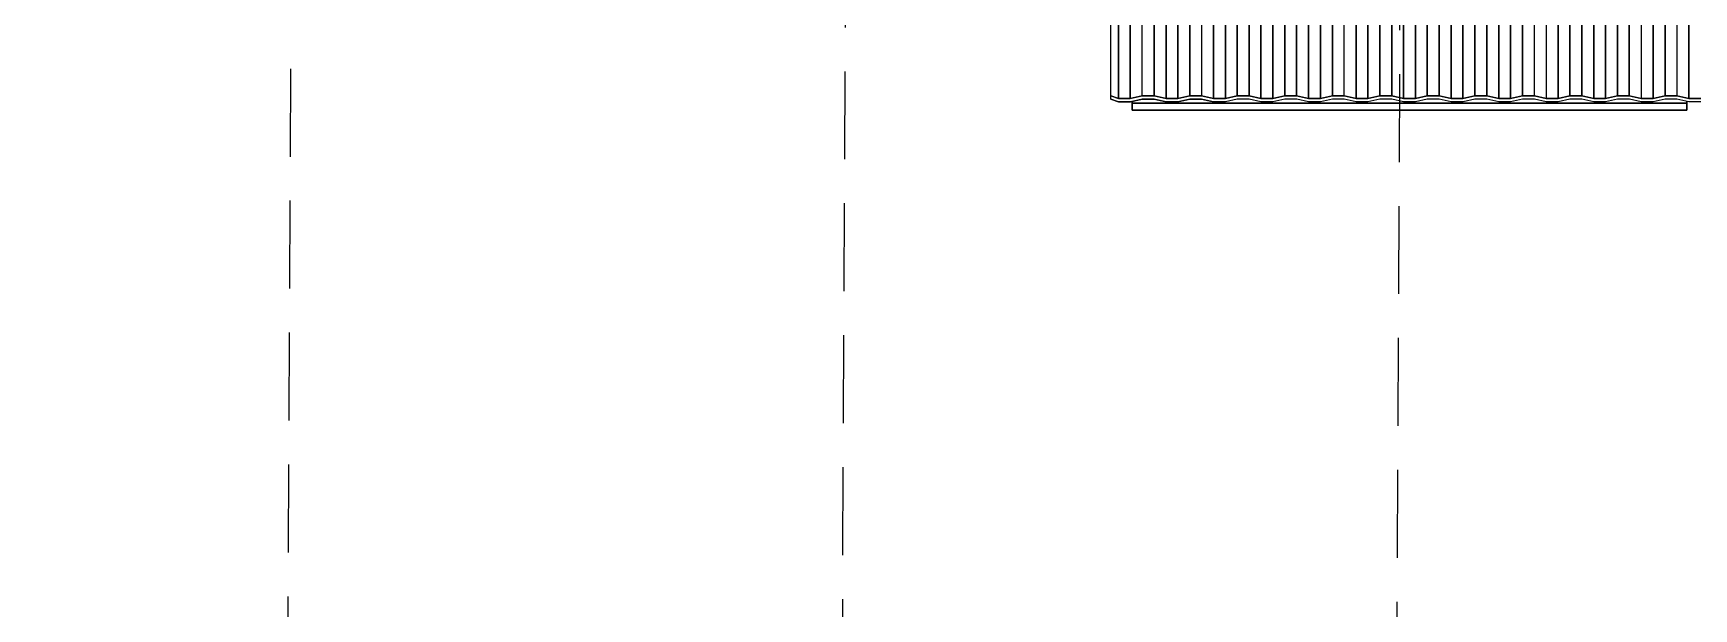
# Model space of a CAD drawing. Header units: millimetres. Extents: x -4997 to -4876, y -8737 to -8661.
# Drawn here: x -4958.05 to -4946.08, y -8713.15 to -8708.99 of the extents above; entities that cross this region are included whole.
import ezdxf

# ---------------------------------------------------------------- set-up
doc = ezdxf.new("R2010")
doc.units = ezdxf.units.MM
doc.header["$LTSCALE"] = 0.1
doc.linetypes.add('HIDDEN', pattern=[9.525, 6.35, -3.175])
for name, color, linetype in [('cobertura nova', 4, 'Continuous'), ('hachuras cobertura', 251, 'Continuous'), ('imagem', 7, 'Continuous'), ('layout cobertura', 251, 'Continuous')]:
    doc.layers.add(name, color=color, linetype=linetype)
picture_1 = doc.add_image_def('image1.jpg', size_in_pixel=(1920, 1080))

msp = doc.modelspace()

# ---------------------------------------------------------------- linework, layer by layer
at = {"layer": 'cobertura nova'}
for p, q in [((-4950.282, -8709.443), (-4950.282, -8705.288)), ((-4950.281, -8709.468), (-4950.282, -8709.443)), ((-4950.226, -8709.462), (-4950.282, -8709.443)), ((-4950.282, -8709.443), (-4950.226, -8709.462)), ((-4950.281, -8709.468), (-4950.226, -8709.487)), ((-4950.226, -8709.487), (-4950.281, -8709.468)), ((-4950.226, -8709.462), (-4950.226, -8709.462)), ((-4950.226, -8709.462), (-4950.226, -8709.462)), ((-4950.226, -8709.462), (-4950.141, -8709.462)), ((-4950.141, -8709.462), (-4950.226, -8709.462)), ((-4950.226, -8709.487), (-4950.14, -8709.487)), ((-4950.14, -8709.487), (-4950.226, -8709.487)), ((-4950.055, -8709.443), (-4950.141, -8709.462)), ((-4950.141, -8709.462), (-4950.055, -8709.443)), ((-4950.14, -8709.462), (-4950.14, -8709.462)), ((-4950.14, -8709.487), (-4950.055, -8709.468)), ((-4950.055, -8709.468), (-4950.14, -8709.487)), ((-4950.126, -8709.484), (-4950.126, -8709.496)), ((-4950.126, -8709.484), (-4950.126, -8709.496)), ((-4950.126, -8709.496), (-4950.126, -8709.484)), ((-4950.126, -8709.496), (-4950.126, -8709.484)), ((-4950.126, -8709.496), (-4950.126, -8709.548)), ((-4950.046, -8709.496), (-4950.126, -8709.496)), ((-4950.126, -8709.496), (-4950.126, -8709.548)), ((-4950.046, -8709.496), (-4950.126, -8709.496)), ((-4950.126, -8709.548), (-4950.126, -8709.496)), ((-4950.126, -8709.496), (-4950.046, -8709.496)), ((-4950.055, -8709.443), (-4950.055, -8709.443)), ((-4950.055, -8709.443), (-4950.055, -8709.443)), ((-4949.969, -8709.443), (-4950.055, -8709.443)), ((-4950.055, -8709.443), (-4949.969, -8709.443)), ((-4950.055, -8709.468), (-4949.969, -8709.468)), ((-4949.969, -8709.468), (-4950.055, -8709.468)), ((-4946.206, -8709.496), (-4950.046, -8709.496)), ((-4946.206, -8709.496), (-4950.046, -8709.496)), ((-4950.046, -8709.496), (-4946.206, -8709.496)), ((-4949.969, -8709.443), (-4949.969, -8709.443)), ((-4949.969, -8709.443), (-4949.969, -8709.443)), ((-4949.883, -8709.462), (-4949.969, -8709.443)), ((-4949.969, -8709.443), (-4949.883, -8709.462)), ((-4949.969, -8709.468), (-4949.883, -8709.487)), ((-4949.883, -8709.487), (-4949.969, -8709.468)), ((-4949.883, -8709.462), (-4949.883, -8709.462)), ((-4949.883, -8709.462), (-4949.883, -8709.462)), ((-4949.798, -8709.462), (-4949.883, -8709.462)), ((-4949.883, -8709.462), (-4949.798, -8709.462)), ((-4949.883, -8709.487), (-4949.798, -8709.487)), ((-4949.798, -8709.487), (-4949.883, -8709.487)), ((-4949.712, -8709.443), (-4949.798, -8709.462)), ((-4949.798, -8709.462), (-4949.712, -8709.443)), ((-4949.798, -8709.462), (-4949.798, -8709.462)), ((-4949.798, -8709.487), (-4949.712, -8709.468)), ((-4949.712, -8709.468), (-4949.798, -8709.487)), ((-4949.712, -8709.443), (-4949.712, -8709.443)), ((-4949.712, -8709.443), (-4949.712, -8709.443)), ((-4949.626, -8709.443), (-4949.712, -8709.443)), ((-4949.712, -8709.443), (-4949.626, -8709.443)), ((-4949.712, -8709.468), (-4949.626, -8709.468)), ((-4949.626, -8709.468), (-4949.712, -8709.468)), ((-4949.626, -8709.443), (-4949.626, -8709.443)), ((-4949.626, -8709.443), (-4949.626, -8709.443)), ((-4949.541, -8709.462), (-4949.626, -8709.443)), ((-4949.626, -8709.443), (-4949.541, -8709.462)), ((-4949.626, -8709.468), (-4949.54, -8709.487)), ((-4949.54, -8709.487), (-4949.626, -8709.468)), ((-4949.455, -8709.462), (-4949.541, -8709.462)), ((-4949.541, -8709.462), (-4949.455, -8709.462)), ((-4949.54, -8709.462), (-4949.54, -8709.462)), ((-4949.54, -8709.462), (-4949.54, -8709.462)), ((-4949.54, -8709.487), (-4949.455, -8709.487)), ((-4949.455, -8709.487), (-4949.54, -8709.487)), ((-4949.369, -8709.443), (-4949.455, -8709.462)), ((-4949.455, -8709.462), (-4949.369, -8709.443)), ((-4949.455, -8709.462), (-4949.455, -8709.462)), ((-4949.369, -8709.468), (-4949.455, -8709.487)), ((-4949.369, -8709.443), (-4949.369, -8709.443)), ((-4949.283, -8709.443), (-4949.369, -8709.443)), ((-4949.369, -8709.443), (-4949.283, -8709.443)), ((-4949.283, -8709.468), (-4949.369, -8709.468)), ((-4949.283, -8709.443), (-4949.283, -8709.443)), ((-4949.283, -8709.443), (-4949.283, -8709.443)), ((-4949.198, -8709.462), (-4949.283, -8709.443)), ((-4949.283, -8709.443), (-4949.198, -8709.462)), ((-4949.198, -8709.487), (-4949.283, -8709.468)), ((-4949.198, -8709.462), (-4949.198, -8709.462)), ((-4949.198, -8709.462), (-4949.198, -8709.462)), ((-4949.112, -8709.462), (-4949.198, -8709.462)), ((-4949.198, -8709.462), (-4949.112, -8709.462)), ((-4949.112, -8709.487), (-4949.198, -8709.487)), ((-4949.026, -8709.443), (-4949.112, -8709.462)), ((-4949.112, -8709.462), (-4949.026, -8709.443)), ((-4949.112, -8709.462), (-4949.112, -8709.462)), ((-4949.112, -8709.462), (-4949.112, -8709.462)), ((-4949.026, -8709.468), (-4949.112, -8709.487)), ((-4949.026, -8709.443), (-4949.026, -8709.443)), ((-4949.026, -8709.443), (-4949.026, -8709.443)), ((-4948.941, -8709.443), (-4949.026, -8709.443)), ((-4949.026, -8709.443), (-4948.941, -8709.443)), ((-4948.94, -8709.468), (-4949.026, -8709.468)), ((-4948.855, -8709.462), (-4948.941, -8709.443)), ((-4948.941, -8709.443), (-4948.855, -8709.462)), ((-4948.94, -8709.443), (-4948.94, -8709.443)), ((-4948.94, -8709.443), (-4948.94, -8709.443)), ((-4948.855, -8709.487), (-4948.94, -8709.468)), ((-4948.855, -8709.462), (-4948.855, -8709.462)), ((-4948.855, -8709.462), (-4948.855, -8709.462)), ((-4948.769, -8709.462), (-4948.855, -8709.462)), ((-4948.855, -8709.462), (-4948.769, -8709.462)), ((-4948.769, -8709.487), (-4948.855, -8709.487)), ((-4948.683, -8709.443), (-4948.769, -8709.462)), ((-4948.769, -8709.462), (-4948.683, -8709.443)), ((-4948.769, -8709.462), (-4948.769, -8709.462)), ((-4948.683, -8709.468), (-4948.769, -8709.487)), ((-4948.683, -8709.443), (-4948.683, -8709.443)), ((-4948.683, -8709.443), (-4948.683, -8709.443)), ((-4948.598, -8709.443), (-4948.683, -8709.443)), ((-4948.683, -8709.443), (-4948.598, -8709.443)), ((-4948.598, -8709.468), (-4948.683, -8709.468)), ((-4948.598, -8709.443), (-4948.598, -8709.443)), ((-4948.598, -8709.443), (-4948.598, -8709.443)), ((-4948.512, -8709.462), (-4948.598, -8709.443)), ((-4948.598, -8709.443), (-4948.512, -8709.462)), ((-4948.512, -8709.487), (-4948.598, -8709.468)), ((-4948.512, -8709.462), (-4948.512, -8709.462)), ((-4948.512, -8709.462), (-4948.512, -8709.462)), ((-4948.426, -8709.462), (-4948.512, -8709.462)), ((-4948.512, -8709.462), (-4948.426, -8709.462)), ((-4948.426, -8709.487), (-4948.512, -8709.487)), ((-4948.341, -8709.443), (-4948.426, -8709.462)), ((-4948.426, -8709.462), (-4948.341, -8709.443)), ((-4948.426, -8709.462), (-4948.426, -8709.462)), ((-4948.426, -8709.462), (-4948.426, -8709.462)), ((-4948.34, -8709.468), (-4948.426, -8709.487)), ((-4948.255, -8709.443), (-4948.341, -8709.443)), ((-4948.341, -8709.443), (-4948.255, -8709.443)), ((-4948.34, -8709.443), (-4948.34, -8709.443)), ((-4948.34, -8709.443), (-4948.34, -8709.443)), ((-4948.255, -8709.468), (-4948.34, -8709.468)), ((-4948.255, -8709.443), (-4948.255, -8709.443)), ((-4948.255, -8709.443), (-4948.255, -8709.443)), ((-4948.169, -8709.462), (-4948.255, -8709.443)), ((-4948.255, -8709.443), (-4948.169, -8709.462)), ((-4948.169, -8709.487), (-4948.255, -8709.468)), ((-4948.169, -8709.462), (-4948.169, -8709.462)), ((-4948.169, -8709.462), (-4948.169, -8709.462)), ((-4948.083, -8709.462), (-4948.169, -8709.462)), ((-4948.169, -8709.462), (-4948.083, -8709.462)), ((-4948.083, -8709.487), (-4948.169, -8709.487)), ((-4947.998, -8709.443), (-4948.083, -8709.462)), ((-4948.083, -8709.462), (-4947.998, -8709.443)), ((-4948.083, -8709.462), (-4948.083, -8709.462)), ((-4947.998, -8709.468), (-4948.083, -8709.487)), ((-4947.998, -8709.443), (-4947.998, -8709.443)), ((-4947.998, -8709.443), (-4947.998, -8709.443)), ((-4947.912, -8709.443), (-4947.998, -8709.443)), ((-4947.998, -8709.443), (-4947.912, -8709.443)), ((-4947.912, -8709.468), (-4947.998, -8709.468)), ((-4947.912, -8709.443), (-4947.912, -8709.443)), ((-4947.912, -8709.443), (-4947.912, -8709.443)), ((-4947.826, -8709.462), (-4947.912, -8709.443)), ((-4947.912, -8709.443), (-4947.826, -8709.462)), ((-4947.826, -8709.487), (-4947.912, -8709.468)), ((-4947.826, -8709.462), (-4947.826, -8709.462)), ((-4947.826, -8709.462), (-4947.826, -8709.462)), ((-4947.741, -8709.462), (-4947.826, -8709.462)), ((-4947.826, -8709.462), (-4947.741, -8709.462)), ((-4947.74, -8709.487), (-4947.826, -8709.487)), ((-4947.655, -8709.443), (-4947.741, -8709.462)), ((-4947.741, -8709.462), (-4947.655, -8709.443)), ((-4947.74, -8709.462), (-4947.74, -8709.462)), ((-4947.74, -8709.462), (-4947.74, -8709.462)), ((-4947.655, -8709.468), (-4947.74, -8709.487)), ((-4947.655, -8709.443), (-4947.655, -8709.443)), ((-4947.655, -8709.443), (-4947.655, -8709.443)), ((-4947.569, -8709.443), (-4947.655, -8709.443)), ((-4947.655, -8709.443), (-4947.569, -8709.443)), ((-4947.569, -8709.468), (-4947.655, -8709.468)), ((-4947.569, -8709.443), (-4947.569, -8709.443)), ((-4947.569, -8709.443), (-4947.569, -8709.443)), ((-4947.483, -8709.462), (-4947.569, -8709.443)), ((-4947.569, -8709.443), (-4947.483, -8709.462)), ((-4947.483, -8709.487), (-4947.569, -8709.468)), ((-4947.483, -8709.462), (-4947.483, -8709.462)), ((-4947.483, -8709.462), (-4947.483, -8709.462)), ((-4947.398, -8709.462), (-4947.483, -8709.462)), ((-4947.483, -8709.462), (-4947.398, -8709.462)), ((-4947.398, -8709.487), (-4947.483, -8709.487)), ((-4947.312, -8709.443), (-4947.398, -8709.462)), ((-4947.398, -8709.462), (-4947.312, -8709.443)), ((-4947.398, -8709.462), (-4947.398, -8709.462)), ((-4947.398, -8709.462), (-4947.398, -8709.462)), ((-4947.312, -8709.468), (-4947.398, -8709.487)), ((-4947.312, -8709.443), (-4947.312, -8709.443)), ((-4947.312, -8709.443), (-4947.312, -8709.443)), ((-4947.226, -8709.443), (-4947.312, -8709.443)), ((-4947.312, -8709.443), (-4947.226, -8709.443)), ((-4947.226, -8709.468), (-4947.312, -8709.468)), ((-4947.226, -8709.443), (-4947.226, -8709.443)), ((-4947.226, -8709.443), (-4947.226, -8709.443)), ((-4947.141, -8709.462), (-4947.226, -8709.443)), ((-4947.226, -8709.443), (-4947.141, -8709.462)), ((-4947.14, -8709.487), (-4947.226, -8709.468)), ((-4947.055, -8709.462), (-4947.141, -8709.462)), ((-4947.141, -8709.462), (-4947.055, -8709.462)), ((-4947.14, -8709.462), (-4947.14, -8709.462)), ((-4947.14, -8709.462), (-4947.14, -8709.462)), ((-4947.055, -8709.487), (-4947.14, -8709.487)), ((-4946.969, -8709.443), (-4947.055, -8709.462)), ((-4947.055, -8709.462), (-4946.969, -8709.443)), ((-4947.055, -8709.462), (-4947.055, -8709.462)), ((-4947.055, -8709.462), (-4947.055, -8709.462)), ((-4946.969, -8709.468), (-4947.055, -8709.487)), ((-4946.969, -8709.443), (-4946.969, -8709.443)), ((-4946.969, -8709.443), (-4946.969, -8709.443)), ((-4946.883, -8709.443), (-4946.969, -8709.443)), ((-4946.969, -8709.443), (-4946.883, -8709.443)), ((-4946.883, -8709.468), (-4946.969, -8709.468)), ((-4946.883, -8709.443), (-4946.883, -8709.443)), ((-4946.883, -8709.443), (-4946.883, -8709.443)), ((-4946.798, -8709.462), (-4946.883, -8709.443)), ((-4946.883, -8709.443), (-4946.798, -8709.462)), ((-4946.798, -8709.487), (-4946.883, -8709.468)), ((-4946.798, -8709.462), (-4946.798, -8709.462)), ((-4946.798, -8709.462), (-4946.798, -8709.462)), ((-4946.712, -8709.462), (-4946.798, -8709.462)), ((-4946.798, -8709.462), (-4946.712, -8709.462)), ((-4946.712, -8709.487), (-4946.798, -8709.487)), ((-4946.626, -8709.443), (-4946.712, -8709.462)), ((-4946.712, -8709.462), (-4946.626, -8709.443)), ((-4946.712, -8709.462), (-4946.712, -8709.462)), ((-4946.712, -8709.462), (-4946.712, -8709.462)), ((-4946.626, -8709.468), (-4946.712, -8709.487)), ((-4946.626, -8709.443), (-4946.626, -8709.443)), ((-4946.626, -8709.443), (-4946.626, -8709.443)), ((-4946.541, -8709.443), (-4946.626, -8709.443)), ((-4946.626, -8709.443), (-4946.541, -8709.443)), ((-4946.54, -8709.468), (-4946.626, -8709.468)), ((-4946.455, -8709.462), (-4946.541, -8709.443)), ((-4946.541, -8709.443), (-4946.455, -8709.462)), ((-4946.54, -8709.443), (-4946.54, -8709.443)), ((-4946.54, -8709.443), (-4946.54, -8709.443)), ((-4946.455, -8709.487), (-4946.54, -8709.468)), ((-4946.455, -8709.462), (-4946.455, -8709.462)), ((-4946.369, -8709.462), (-4946.455, -8709.462)), ((-4946.455, -8709.462), (-4946.369, -8709.462)), ((-4946.369, -8709.487), (-4946.455, -8709.487)), ((-4946.369, -8709.462), (-4946.283, -8709.443)), ((-4946.283, -8709.443), (-4946.369, -8709.462)), ((-4946.369, -8709.462), (-4946.369, -8709.462)), ((-4946.369, -8709.462), (-4946.369, -8709.462)), ((-4946.283, -8709.468), (-4946.369, -8709.487)), ((-4946.283, -8709.443), (-4946.198, -8709.443)), ((-4946.283, -8709.443), (-4946.283, -8709.443)), ((-4946.283, -8709.443), (-4946.283, -8709.443)), ((-4946.198, -8709.443), (-4946.283, -8709.443)), ((-4946.198, -8709.468), (-4946.283, -8709.468)), ((-4946.126, -8709.496), (-4946.206, -8709.496)), ((-4946.126, -8709.496), (-4946.206, -8709.496)), ((-4946.206, -8709.496), (-4946.126, -8709.496)), ((-4946.198, -8709.443), (-4946.112, -8709.462)), ((-4946.198, -8709.443), (-4946.198, -8709.443)), ((-4946.198, -8709.443), (-4946.198, -8709.443)), ((-4946.112, -8709.462), (-4946.198, -8709.443)), ((-4946.112, -8709.487), (-4946.198, -8709.468)), ((-4946.126, -8709.484), (-4946.126, -8709.496)), ((-4946.126, -8709.496), (-4946.126, -8709.484)), ((-4946.126, -8709.484), (-4946.126, -8709.548)), ((-4946.126, -8709.496), (-4946.126, -8709.484)), ((-4946.126, -8709.548), (-4946.126, -8709.496)), ((-4946.126, -8709.496), (-4946.126, -8709.548)), ((-4946.126, -8709.548), (-4946.126, -8709.496)), ((-4946.026, -8709.462), (-4946.112, -8709.462)), ((-4946.112, -8709.462), (-4946.026, -8709.462)), ((-4946.112, -8709.462), (-4946.112, -8709.462)), ((-4946.112, -8709.462), (-4946.112, -8709.462)), ((-4946.026, -8709.487), (-4946.112, -8709.487)), ((-4950.126, -8709.548), (-4950.046, -8709.548)), ((-4950.126, -8709.548), (-4950.046, -8709.548)), ((-4950.046, -8709.548), (-4950.126, -8709.548)), ((-4950.046, -8709.548), (-4946.206, -8709.548)), ((-4946.206, -8709.548), (-4950.046, -8709.548)), ((-4946.206, -8709.548), (-4950.046, -8709.548)), ((-4946.206, -8709.548), (-4946.126, -8709.548)), ((-4946.126, -8709.548), (-4946.206, -8709.548)), ((-4946.126, -8709.548), (-4946.206, -8709.548)), ((-4946.126, -8709.548), (-4946.126, -8709.548))]:
    msp.add_line(p, q, dxfattribs=at)
at = {"layer": 'hachuras cobertura'}
for p, q in [((-4949.969, -8709.443), (-4949.969, -8701.88)), ((-4949.969, -8701.88), (-4949.969, -8709.443)), ((-4949.883, -8709.462), (-4949.883, -8701.899)), ((-4949.883, -8701.899), (-4949.883, -8709.462)), ((-4949.798, -8709.462), (-4949.798, -8701.899)), ((-4949.798, -8701.899), (-4949.798, -8709.462)), ((-4949.712, -8709.443), (-4949.712, -8701.88)), ((-4949.712, -8701.88), (-4949.712, -8709.443)), ((-4949.626, -8701.88), (-4949.626, -8709.443)), ((-4949.541, -8709.462), (-4949.54, -8701.899)), ((-4949.54, -8701.899), (-4949.541, -8709.462)), ((-4949.455, -8709.462), (-4949.455, -8701.899)), ((-4949.455, -8701.899), (-4949.455, -8709.462)), ((-4949.369, -8709.443), (-4949.369, -8701.88)), ((-4949.369, -8701.88), (-4949.369, -8709.443)), ((-4949.283, -8709.443), (-4949.283, -8701.88)), ((-4949.283, -8701.88), (-4949.283, -8709.443)), ((-4949.198, -8709.462), (-4949.198, -8701.899)), ((-4949.198, -8701.899), (-4949.198, -8709.462)), ((-4949.112, -8709.462), (-4949.112, -8701.899)), ((-4949.112, -8701.899), (-4949.112, -8709.462)), ((-4949.026, -8709.443), (-4949.026, -8701.88)), ((-4949.026, -8701.88), (-4949.026, -8709.443)), ((-4948.941, -8709.443), (-4948.94, -8701.88)), ((-4948.94, -8701.88), (-4948.941, -8709.443)), ((-4948.255, -8709.443), (-4948.255, -8701.88)), ((-4948.255, -8701.88), (-4948.255, -8709.443)), ((-4948.169, -8709.462), (-4948.169, -8701.899)), ((-4948.169, -8701.899), (-4948.169, -8709.462)), ((-4948.083, -8709.462), (-4948.083, -8701.899)), ((-4948.083, -8701.899), (-4948.083, -8709.462)), ((-4947.998, -8709.443), (-4947.998, -8701.88)), ((-4947.998, -8701.88), (-4947.998, -8709.443)), ((-4947.312, -8709.443), (-4947.312, -8701.88)), ((-4947.312, -8701.88), (-4947.312, -8709.443)), ((-4947.226, -8709.443), (-4947.226, -8701.88)), ((-4947.14, -8701.899), (-4947.141, -8709.462)), ((-4947.055, -8709.462), (-4947.055, -8701.899)), ((-4947.055, -8701.899), (-4947.055, -8709.462)), ((-4946.969, -8709.443), (-4946.969, -8701.88)), ((-4946.969, -8701.88), (-4946.969, -8709.443)), ((-4946.883, -8709.443), (-4946.883, -8701.88)), ((-4946.883, -8701.88), (-4946.883, -8709.443)), ((-4946.798, -8709.462), (-4946.798, -8701.899)), ((-4946.798, -8701.899), (-4946.798, -8709.462)), ((-4946.712, -8709.462), (-4946.712, -8701.899)), ((-4946.712, -8701.899), (-4946.712, -8709.462)), ((-4946.626, -8709.443), (-4946.626, -8701.88)), ((-4946.626, -8701.88), (-4946.626, -8709.443)), ((-4946.541, -8709.443), (-4946.54, -8701.88)), ((-4946.54, -8701.88), (-4946.541, -8709.443)), ((-4946.455, -8701.899), (-4946.455, -8709.462)), ((-4946.369, -8701.899), (-4946.369, -8709.462)), ((-4946.369, -8709.462), (-4946.369, -8701.899)), ((-4948.341, -8709.443), (-4948.34, -8702.145)), ((-4948.34, -8702.145), (-4948.341, -8709.443)), ((-4947.912, -8709.443), (-4947.912, -8702.339)), ((-4947.912, -8702.339), (-4947.912, -8709.443)), ((-4948.426, -8709.462), (-4948.426, -8702.869)), ((-4948.426, -8702.869), (-4948.426, -8709.462)), ((-4946.283, -8702.871), (-4946.283, -8709.443)), ((-4946.283, -8709.443), (-4946.283, -8702.871)), ((-4946.198, -8702.822), (-4946.198, -8709.443)), ((-4947.826, -8709.462), (-4947.826, -8703.063)), ((-4947.826, -8703.063), (-4947.826, -8709.462)), ((-4946.112, -8709.462), (-4946.112, -8703.048)), ((-4946.112, -8703.048), (-4946.112, -8709.462)), ((-4948.512, -8709.462), (-4948.512, -8703.593)), ((-4948.512, -8703.593), (-4948.512, -8709.462)), ((-4947.741, -8709.462), (-4947.74, -8703.787)), ((-4947.74, -8703.787), (-4947.741, -8709.462)), ((-4948.598, -8709.443), (-4948.598, -8704.317)), ((-4947.655, -8709.443), (-4947.655, -8704.511)), ((-4947.655, -8704.511), (-4947.655, -8709.443)), ((-4948.683, -8709.443), (-4948.683, -8705.041)), ((-4948.683, -8705.041), (-4948.683, -8709.443)), ((-4950.055, -8709.443), (-4950.055, -8705.082)), ((-4950.226, -8705.288), (-4950.226, -8709.462)), ((-4950.226, -8709.462), (-4950.226, -8705.288)), ((-4950.141, -8709.462), (-4950.141, -8705.288)), ((-4950.141, -8705.288), (-4950.141, -8709.462)), ((-4947.569, -8709.443), (-4947.569, -8705.235)), ((-4947.569, -8705.235), (-4947.569, -8709.443)), ((-4948.769, -8709.462), (-4948.769, -8705.765)), ((-4948.769, -8705.765), (-4948.769, -8709.462)), ((-4947.483, -8709.462), (-4947.483, -8705.959)), ((-4947.483, -8705.959), (-4947.483, -8709.462)), ((-4948.855, -8709.462), (-4948.855, -8706.966)), ((-4948.855, -8706.966), (-4948.855, -8709.462)), ((-4947.398, -8709.462), (-4947.398, -8706.966)), ((-4947.398, -8706.966), (-4947.398, -8709.462))]:
    msp.add_line(p, q, dxfattribs=at)
at = {"layer": 'layout cobertura', "linetype": 'HIDDEN'}
for p, q in [((-4956.331, -8736.553), (-4956.005, -8670.293)), ((-4952.331, -8736.572), (-4952.005, -8670.312)), ((-4948.331, -8736.592), (-4948.005, -8670.332))]:
    msp.add_line(p, q, dxfattribs=at)

# ---------------------------------------------------------------- pictures from other files: only their frames are drawn
at = {"layer": 'imagem'}
image = msp.add_image(picture_1, insert=(-4995.037, -8736.053), size_in_units=(116.402, 65.476), dxfattribs=at)
image.dxf.flags = 7

doc.saveas('drawing.dxf')
